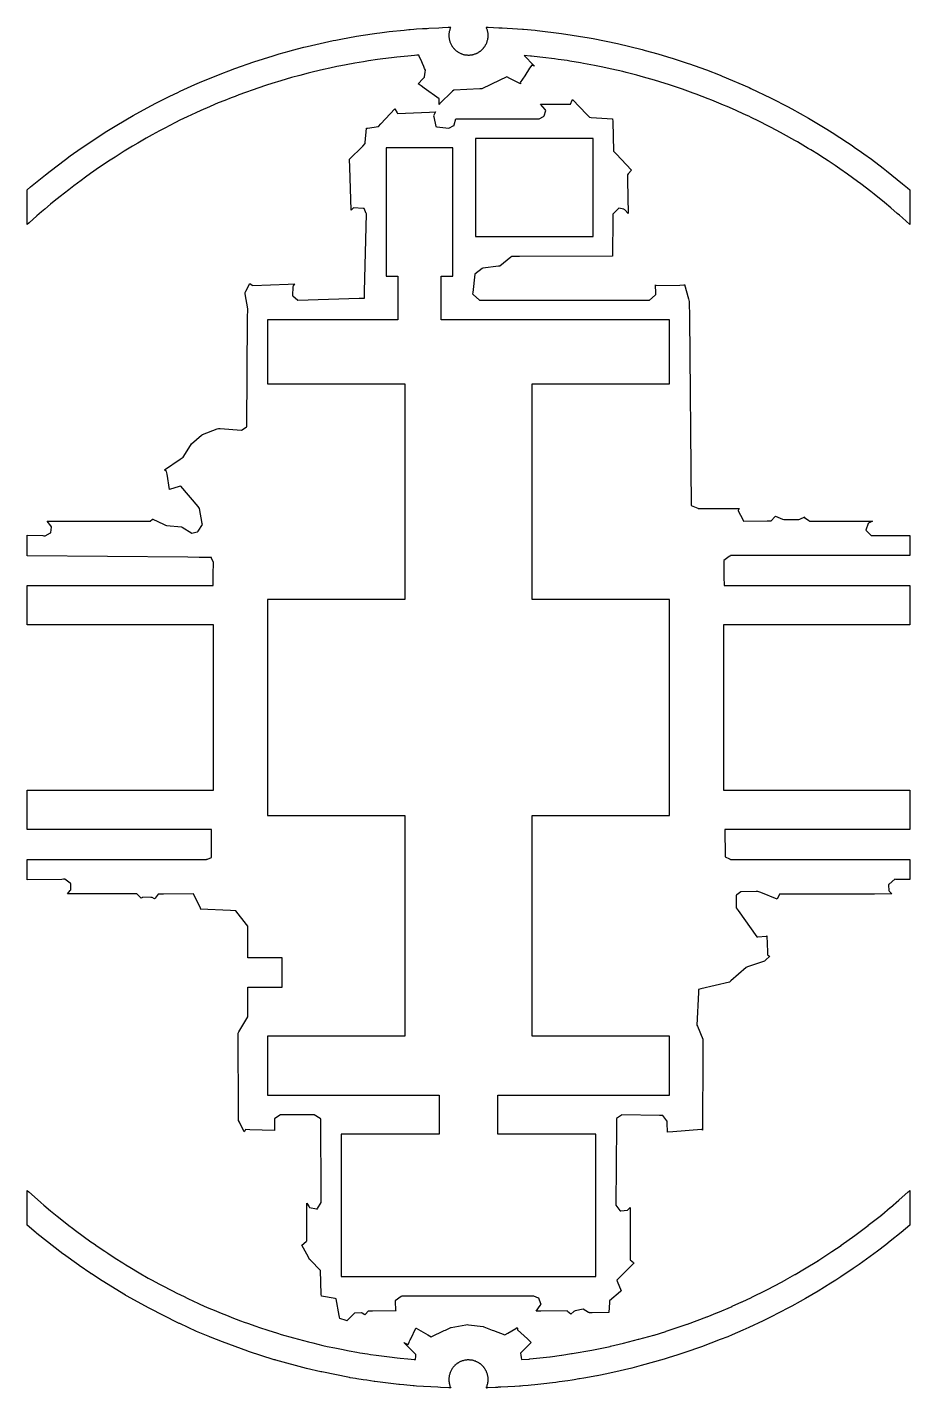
# Model space of a CAD drawing. Header units: millimetres. Extents: x -45 to 45, y -69 to 69.
import ezdxf

# ---------------------------------------------------------------- set-up
doc = ezdxf.new("R2010")
doc.units = ezdxf.units.MM
doc.layers.add('upper', color=7, linetype='Continuous')

msp = doc.modelspace()

# ---------------------------------------------------------------- linework, layer by layer
at = {"layer": 'upper'}
for points in [[(-44.66, 53.07), (-43.14, 54.3), (-42.67, 54.68), (-41.11, 55.85), (-40.63, 56.22), (-39.49, 57.01), (-39.14, 57.26), (-37.04, 58.63), (-36.38, 59.05), (-35.86, 59.36), (-34.18, 60.35), (-32.38, 61.33), (-31.82, 61.63), (-30.79, 62.15), (-30.47, 62.31), (-29.65, 62.7), (-29.39, 62.82), (-27.9, 63.5), (-27.43, 63.71), (-25.15, 64.63), (-24.43, 64.91), (-23.83, 65.13), (-21.89, 65.82), (-19.93, 66.43), (-19.32, 66.62), (-18.28, 66.91), (-17.96, 67), (-16.8, 67.29), (-16.44, 67.38), (-15.12, 67.69), (-14.7, 67.78), (-13.81, 67.97), (-13.53, 68.03), (-13.03, 68.12), (-11.42, 68.42), (-9.84, 68.65), (-9.35, 68.73), (-9.05, 68.77), (-8.1, 68.89), (-6.56, 69.04), (-6.08, 69.09), (-5.96, 69.1), (-5.56, 69.14), (-5.3, 69.16), (-4.68, 69.2), (-4.31, 69.22), (-4.22, 69.22), (-4.06, 69.23), (-3.01, 69.28), (-2.64, 69.3), (-2.08, 69.33), (-1.97, 69.33), (-1.81, 69.34), (-1.83, 69.31), (-1.83, 69.31), (-1.86, 69.23), (-1.86, 69.22), (-1.9, 69.14), (-1.9, 69.14), (-1.92, 69.05), (-1.92, 69.04), (-1.95, 68.97), (-1.95, 68.96), (-1.96, 68.9), (-1.97, 68.84), (-1.97, 68.84), (-1.98, 68.78), (-1.98, 68.77), (-1.99, 68.71), (-1.99, 68.65), (-1.99, 68.64), (-2, 68.58), (-2, 68.58), (-2, 68.51), (-2, 68.45), (-2, 68.45), (-2, 68.38), (-2, 68.38), (-1.99, 68.31), (-1.98, 68.25), (-1.98, 68.24), (-1.97, 68.18), (-1.97, 68.17), (-1.96, 68.11), (-1.95, 68.05), (-1.95, 68.04), (-1.93, 67.98), (-1.93, 67.97), (-1.91, 67.91), (-1.89, 67.85), (-1.89, 67.84), (-1.87, 67.78), (-1.86, 67.77), (-1.84, 67.71), (-1.83, 67.7), (-1.81, 67.64), (-1.78, 67.59), (-1.77, 67.57), (-1.74, 67.52), (-1.73, 67.5), (-1.7, 67.45), (-1.67, 67.4), (-1.66, 67.38), (-1.62, 67.33), (-1.61, 67.32), (-1.58, 67.27), (-1.57, 67.26), (-1.52, 67.21), (-1.51, 67.19), (-1.47, 67.15), (-1.43, 67.1), (-1.42, 67.09), (-1.37, 67.04), (-1.36, 67.03), (-1.31, 66.99), (-1.3, 66.98), (-1.25, 66.94), (-1.19, 66.9), (-1.18, 66.89), (-1.13, 66.85), (-1.11, 66.84), (-1.06, 66.8), (-1.04, 66.79), (-0.99, 66.76), (-0.97, 66.75), (-0.91, 66.72), (-0.85, 66.69), (-0.84, 66.68), (-0.78, 66.66), (-0.76, 66.65), (-0.7, 66.63), (-0.68, 66.62), (-0.62, 66.6), (-0.6, 66.59), (-0.54, 66.57), (-0.48, 66.56), (-0.46, 66.55), (-0.4, 66.54), (-0.38, 66.54), (-0.31, 66.52), (-0.29, 66.52), (-0.23, 66.51), (-0.21, 66.51), (-0.15, 66.51), (-0.08, 66.5), (-0.06, 66.5), (0, 66.5), (0.02, 66.5), (0.09, 66.5), (0.11, 66.5), (0.17, 66.51), (0.19, 66.51), (0.26, 66.52), (0.28, 66.52), (0.34, 66.53), (0.4, 66.54), (0.42, 66.55), (0.49, 66.56), (0.5, 66.56), (0.57, 66.58), (0.59, 66.59), (0.65, 66.61), (0.67, 66.61), (0.73, 66.64), (0.79, 66.66), (0.8, 66.67), (0.86, 66.7), (0.88, 66.7), (0.94, 66.73), (0.95, 66.74), (1.01, 66.77), (1.03, 66.78), (1.08, 66.82), (1.13, 66.85), (1.15, 66.86), (1.2, 66.9), (1.22, 66.91), (1.27, 66.95), (1.28, 66.96), (1.33, 67.01), (1.35, 67.02), (1.4, 67.08), (1.42, 67.09), (1.47, 67.15), (1.48, 67.16), (1.53, 67.22), (1.54, 67.23), (1.59, 67.29), (1.64, 67.36), (1.65, 67.37), (1.69, 67.43), (1.7, 67.45), (1.74, 67.51), (1.75, 67.53), (1.78, 67.59), (1.79, 67.61), (1.82, 67.68), (1.83, 67.69), (1.86, 67.76), (1.86, 67.77), (1.89, 67.85), (1.89, 67.86), (1.92, 67.93), (1.92, 67.94), (1.94, 68.02), (1.94, 68.03), (1.96, 68.1), (1.97, 68.18), (1.98, 68.19), (1.99, 68.29), (1.99, 68.3), (2, 68.39), (2, 68.4), (2, 68.49), (2, 68.5), (2, 68.56), (2, 68.57), (2, 68.63), (2, 68.64), (1.99, 68.71), (1.99, 68.72), (1.98, 68.79), (1.97, 68.87), (1.96, 68.87), (1.95, 68.95), (1.95, 68.95), (1.93, 69.03), (1.93, 69.03), (1.91, 69.1), (1.91, 69.11), (1.88, 69.18), (1.85, 69.25), (1.85, 69.25), (1.82, 69.32), (1.82, 69.32), (1.81, 69.34), (1.87, 69.34), (1.96, 69.34), (2.02, 69.33), (3.09, 69.29), (3.44, 69.28), (4.99, 69.18), (5.52, 69.14), (5.62, 69.13), (6.81, 69.03), (7, 69), (9.5, 68.71), (12.29, 68.26), (12.51, 68.23), (12.71, 68.19), (15.2, 67.68), (17.72, 67.06), (17.92, 67.01), (18.02, 66.98), (19.32, 66.62), (19.41, 66.59), (20.62, 66.23), (20.76, 66.18), (22.41, 65.64), (22.54, 65.6), (24.16, 65.02), (24.27, 64.98), (25.65, 64.45), (25.87, 64.35), (28.63, 63.18), (28.79, 63.1), (30.8, 62.15), (30.93, 62.08), (32.54, 61.26), (32.98, 61.02), (34.68, 60.07), (36.54, 58.94), (37.1, 58.6), (38.65, 57.58), (39.12, 57.28), (39.34, 57.12), (40.07, 56.61), (40.31, 56.44), (41.09, 55.88), (42.28, 54.98), (42.64, 54.7), (44.27, 53.38), (44.76, 52.98), (45, 52.78), (45, 49.22), (44.24, 49.91), (43.94, 50.17), (43.72, 50.36), (43.05, 50.94), (42.42, 51.47), (42.2, 51.64), (41.56, 52.16), (41.35, 52.33), (41.02, 52.58), (40.01, 53.36), (39.67, 53.61), (38.65, 54.36), (37.88, 54.89), (37.63, 55.06), (37.39, 55.23), (36.66, 55.72), (35.92, 56.19), (35.68, 56.35), (34.91, 56.83), (34.65, 56.99), (33.54, 57.65), (33.35, 57.76), (33.29, 57.79), (32.11, 58.45), (31.82, 58.61), (30.87, 59.12), (30.58, 59.26), (29.62, 59.75), (28.81, 60.14), (28.57, 60.26), (28.32, 60.38), (27.5, 60.76), (27.24, 60.87), (26.37, 61.26), (26.01, 61.41), (24.81, 61.91), (24.44, 62.05), (23.23, 62.51), (22.91, 62.63), (21.83, 63.02), (21.5, 63.13), (20.41, 63.49), (20.07, 63.6), (18.97, 63.94), (17.86, 64.25), (17.52, 64.35), (17.18, 64.44), (16.07, 64.73), (15.73, 64.81), (14.61, 65.07), (13.52, 65.3), (13.18, 65.38), (12.85, 65.44), (11.74, 65.65), (11.41, 65.71), (10.33, 65.89), (10.05, 65.93), (9.13, 66.06), (8.77, 66.11), (7.57, 66.26), (6.68, 66.35), (6.41, 66.38), (6.31, 66.39), (5.66, 66.45), (5.97, 66.14), (6.36, 65.74), (6.74, 65.36), (6.47, 65.47), (6.46, 65.48), (6.23, 65.15), (6.02, 64.83), (5.95, 64.73), (5.73, 64.4), (5.27, 63.72), (5.29, 63.6), (5.29, 63.56), (4.22, 64.11), (3.9, 64.27), (2.34, 63.53), (2.2, 63.46), (1.42, 63.09), (1.36, 63.06), (1.14, 63.05), (-1.5, 62.92), (-1.62, 62.81), (-2.95, 61.52), (-2.95, 61.51), (-2.98, 61.45), (-2.98, 61.94), (-2.99, 62.03), (-4.51, 63.12), (-4.84, 63.36), (-5.13, 63.57), (-4.64, 64.09), (-4.5, 64.25), (-4.45, 64.54), (-4.42, 64.73), (-4.42, 64.75), (-4.39, 64.95), (-4.48, 65.14), (-4.56, 65.33), (-4.7, 65.65), (-4.84, 65.97), (-4.98, 66.29), (-5.07, 66.5), (-5.26, 66.48), (-5.49, 66.46), (-6.17, 66.4), (-7.3, 66.29), (-7.84, 66.22), (-8.75, 66.11), (-9.29, 66.04), (-10.19, 65.91), (-10.72, 65.82), (-11.6, 65.68), (-12.47, 65.51), (-13.01, 65.41), (-13.43, 65.32), (-14.14, 65.18), (-14.77, 65.03), (-15.81, 64.79), (-16.34, 64.66), (-17.2, 64.43), (-18.06, 64.2), (-18.58, 64.05), (-19.13, 63.88), (-20.04, 63.61), (-20.59, 63.43), (-21.49, 63.13), (-21.96, 62.97), (-22.74, 62.7), (-23.41, 62.45), (-23.81, 62.29), (-24.21, 62.14), (-24.86, 61.88), (-25.51, 61.62), (-25.9, 61.46), (-26.42, 61.23), (-27.3, 60.85), (-27.82, 60.61), (-28.69, 60.21), (-29.42, 59.85), (-29.87, 59.63), (-30.51, 59.3), (-30.89, 59.1), (-31.51, 58.77), (-31.89, 58.57), (-32.26, 58.37), (-32.87, 58.03), (-33.73, 57.52), (-34.26, 57.22), (-35.11, 56.69), (-35.63, 56.37), (-36.04, 56.11), (-36.71, 55.68), (-37.06, 55.44), (-37.63, 55.06), (-38.53, 54.43), (-39.07, 54.05), (-39.51, 53.72), (-40.25, 53.18), (-40.77, 52.77), (-41.63, 52.1), (-42.25, 51.6), (-42.62, 51.29), (-43.2, 50.81), (-43.55, 50.51), (-44.01, 50.1), (-44.79, 49.41), (-45, 49.22), (-45, 52.77), (-44.66, 53.07)], [(26.73, -15.49), (27.86, -15.49), (28.98, -15.49), (45, -15.5), (45, -17.54), (43.67, -17.52), (43.57, -17.52), (43.46, -17.51), (42.88, -18), (42.82, -18.05), (42.82, -18.1), (42.85, -18.66), (42.9, -18.72), (43.16, -19), (41.41, -19.01), (31.71, -19.03), (31.52, -19.47), (31.49, -19.55), (29.82, -18.87), (29.52, -18.75), (29.35, -18.75), (27.77, -18.78), (27.35, -19.09), (27.31, -19.13), (27.29, -20.28), (27.29, -20.41), (27.49, -20.7), (29.39, -23.39), (29.49, -23.38), (30.37, -23.32), (30.38, -23.31), (30.43, -23.28), (30.48, -24.91), (30.49, -25.21), (30.69, -25.34), (30.72, -25.36), (30.28, -25.77), (30.19, -25.84), (28.46, -26.45), (28.32, -26.51), (26.76, -27.86), (26.62, -27.98), (23.7, -28.69), (23.45, -28.75), (23.44, -29.04), (23.3, -32.37), (23.35, -32.48), (23.89, -33.8), (23.88, -35.21), (23.85, -43.08), (23.76, -43.01), (23.75, -43), (20.82, -43.25), (20.29, -43.29), (20.27, -42.35), (20.26, -42.17), (20.23, -42.13), (19.81, -41.59), (19.48, -41.58), (15.65, -41.51), (15.61, -41.54), (15.09, -41.89), (15.08, -42.58), (15.01, -50.71), (15.42, -51.26), (15.45, -51.3), (15.52, -51.3), (16.23, -51.23), (16.27, -51.18), (16.5, -50.96), (16.5, -51.77), (16.5, -56.31), (16.81, -56.58), (16.86, -56.63), (15.39, -58.11), (15.12, -58.38), (15.16, -58.46), (15.58, -59.46), (15.49, -59.54), (14.37, -60.48), (14.37, -60.65), (14.32, -61.65), (12.61, -61.7), (12.3, -61.71), (12.3, -61.68), (12.29, -61.67), (12.25, -61.65), (11.69, -61.33), (10.87, -61.51), (10.8, -61.52), (10.74, -61.57), (10.43, -61.84), (10.11, -61.55), (10.05, -61.5), (7.38, -61.52), (6.9, -61.52), (7.32, -60.94), (7.4, -60.83), (7.38, -60.79), (7.17, -60.22), (7.13, -60.21), (6.65, -60.01), (5.6, -60.01), (-6.8, -60.01), (-6.85, -60.05), (-7.49, -60.49), (-7.48, -60.56), (-7.44, -61.43), (-7.43, -61.44), (-7.36, -61.51), (-9.79, -61.52), (-10.22, -61.53), (-10.5, -61.84), (-10.56, -61.9), (-10.85, -61.72), (-10.9, -61.69), (-10.96, -61.69), (-11.63, -61.72), (-12.17, -62.27), (-12.23, -62.33), (-12.4, -62.5), (-12.49, -62.47), (-13.13, -62.29), (-13.16, -62.13), (-13.19, -61.98), (-13.49, -60.27), (-13.6, -60.25), (-15, -60), (-15.01, -59.79), (-15.1, -57.37), (-16.12, -56.34), (-16.2, -56.25), (-16.32, -56.03), (-16.98, -54.79), (-16.57, -54.42), (-16.5, -54.36), (-16.5, -51.1), (-16.5, -50.51), (-16.25, -50.9), (-16.21, -50.97), (-15.49, -51.11), (-15.43, -51.12), (-15.4, -51.07), (-15.01, -50.47), (-15.01, -49.81), (-15.07, -41.93), (-15.12, -41.9), (-15.73, -41.51), (-16, -41.51), (-19.2, -41.52), (-19.24, -41.55), (-19.77, -41.93), (-19.77, -42.11), (-19.77, -43.1), (-22.3, -43.04), (-22.75, -43.03), (-22.85, -43.21), (-22.87, -43.24), (-23.36, -42.28), (-23.45, -42.1), (-23.45, -41.41), (-23.5, -33.2), (-23.42, -33.07), (-22.51, -31.52), (-22.51, -30.72), (-22.51, -28.5), (-21.89, -28.5), (-19.47, -28.5), (-19, -28.5), (-19, -27.57), (-19, -25.5), (-19.47, -25.5), (-21.89, -25.5), (-22.51, -25.5), (-22.51, -23.14), (-22.51, -22.29), (-22.63, -22.13), (-23.71, -20.72), (-24.26, -20.69), (-27.37, -20.57), (-27.31, -20.49), (-27.29, -20.48), (-27.93, -19.23), (-28.04, -19), (-31.1, -19.02), (-31.64, -19.03), (-31.96, -19.42), (-32.02, -19.49), (-32.27, -19.38), (-32.32, -19.37), (-32.39, -19.36), (-33.21, -19.34), (-33.24, -19.36), (-33.39, -19.44), (-33.76, -19.07), (-33.83, -19), (-39.82, -19), (-40.9, -19), (-40.61, -18.66), (-40.56, -18.6), (-40.55, -18.55), (-40.55, -17.96), (-40.59, -17.92), (-40.61, -17.92), (-41.15, -17.51), (-41.31, -17.51), (-41.46, -17.52), (-45, -17.55), (-45, -15.5), (-28.98, -15.49), (-26.73, -15.49), (-26.71, -15.48), (-26.68, -15.47), (-26.65, -15.46), (-26.63, -15.45), (-26.21, -15.28), (-26.21, -15.16), (-26.21, -14.97), (-26.2, -14.66), (-26.2, -14.07), (-26.19, -12.73), (-26.19, -12.45), (-30.28, -12.45), (-45, -12.44), (-45, -8.43), (-39.39, -8.43), (-26, -8.43), (-26, -8.1), (-26, -8.1), (-26, -8.09), (-26, -8.09), (-26, -7.41), (-26, -7.41), (-26, -7.4), (-26, -6.79), (-26, -6.78), (-26, -6.76), (-26, -6.75), (-26, -6.74), (-26, -6.73), (-26, -6.72), (-26, -6.71), (-26, -6.7), (-26, -6.69), (-26, -6.68), (-26, -6.67), (-26, -6.66), (-26, -6.66), (-26, -6.65), (-26, -5.39), (-26, 6.56), (-26, 6.57), (-26, 6.58), (-26, 6.58), (-26, 6.59), (-26, 6.6), (-26, 6.61), (-26, 6.62), (-26, 6.63), (-26, 6.64), (-26, 6.65), (-26, 6.66), (-26, 6.67), (-26, 6.68), (-26, 6.69), (-26, 7.35), (-26, 7.35), (-26, 7.36), (-26, 7.37), (-26, 8.09), (-26, 8.09), (-26, 8.09), (-26, 8.43), (-39.57, 8.43), (-45, 8.43), (-45, 12.44), (-34.77, 12.44), (-26.03, 12.44), (-26.02, 13.04), (-26.02, 13.95), (-26.01, 14.38), (-26.01, 14.62), (-26.01, 14.77), (-26.17, 15.16), (-26.19, 15.2), (-26.2, 15.23), (-26.21, 15.27), (-26.22, 15.29), (-27.45, 15.3), (-28.62, 15.31), (-45, 15.45), (-45, 17.55), (-43.41, 17.52), (-43.3, 17.51), (-43.18, 17.51), (-42.64, 17.8), (-42.62, 17.82), (-42.6, 17.82), (-42.59, 17.83), (-42.58, 17.83), (-42.52, 18.38), (-42.51, 18.43), (-42.58, 18.52), (-42.97, 19), (-34.06, 19), (-32.45, 19), (-32.23, 19.18), (-32.19, 19.21), (-31.11, 18.67), (-30.91, 18.57), (-30.79, 18.56), (-29.27, 18.43), (-29.19, 18.38), (-28.22, 17.78), (-27.67, 17.9), (-27.62, 17.91), (-27.58, 17.97), (-27.14, 18.64), (-27.16, 18.77), (-27.43, 20.3), (-27.58, 20.48), (-29.33, 22.56), (-29.51, 22.51), (-30.49, 22.22), (-30.73, 23.77), (-30.78, 24.05), (-30.96, 24.2), (-31, 24.22), (-29.39, 25.31), (-29.1, 25.5), (-29.03, 25.61), (-28.23, 26.86), (-27.22, 27.75), (-27.13, 27.83), (-25.63, 28.4), (-25.5, 28.45), (-25.32, 28.43), (-23.16, 28.28), (-22.66, 28.57), (-22.62, 28.6), (-22.52, 39.69), (-22.51, 40.63), (-22.77, 42.17), (-22.79, 42.3), (-22.72, 42.44), (-22.31, 43.23), (-22.05, 43.04), (-22, 43), (-18.39, 43.16), (-17.73, 43.19), (-17.87, 42.99), (-17.89, 42.95), (-17.9, 42.88), (-17.94, 41.99), (-17.9, 41.96), (-17.4, 41.52), (-11.14, 41.71), (-10.61, 41.72), (-10.59, 42.4), (-10.41, 50.32), (-10.43, 50.36), (-10.65, 50.86), (-10.73, 50.87), (-11.72, 50.92), (-11.76, 50.88), (-11.97, 50.68), (-12.09, 55.07), (-12.12, 55.87), (-12.16, 55.87), (-12.17, 55.87), (-10.79, 57.23), (-10.54, 57.47), (-10.53, 57.6), (-10.4, 59.05), (-10.3, 59.06), (-9.18, 59.23), (-8.93, 59.5), (-7.51, 61.02), (-7.29, 60.62), (-7.25, 60.55), (-3.96, 60.69), (-3.36, 60.71), (-3.54, 60.37), (-3.57, 60.31), (-3.55, 60.22), (-3.33, 59.21), (-3.22, 59.2), (-2.02, 59.06), (-1.51, 59.31), (-1.46, 59.33), (-1.45, 59.38), (-1.3, 60), (-0.63, 60), (7.21, 60.01), (7.66, 60.24), (7.69, 60.26), (7.71, 60.31), (7.89, 60.86), (7.81, 60.96), (7.33, 61.51), (9.94, 61.5), (10.41, 61.5), (10.58, 61.9), (10.61, 61.97), (12.07, 60.44), (12.33, 60.17), (12.52, 60.15), (14.7, 60), (14.71, 59.74), (14.77, 56.72), (15.05, 56.43), (16.63, 54.78), (16.27, 54.38), (16.2, 54.31), (16.21, 53.71), (16.27, 50.34), (15.94, 50.71), (15.88, 50.77), (15.84, 50.78), (15.34, 50.91), (15.29, 50.87), (14.72, 50.3), (14.71, 49.96), (14.7, 46), (5.21, 45.97), (4.4, 45.96), (4.31, 45.89), (3.2, 44.99), (3.07, 44.98), (1.46, 44.79), (1.4, 44.74), (0.63, 44.17), (0.43, 42.31), (0.41, 42.15), (0.47, 42.1), (1.12, 41.51), (2.48, 41.51), (18.46, 41.51), (19.05, 42.04), (19.1, 42.09), (19.09, 42.24), (19.08, 43.07), (19.1, 43.01), (19.11, 43), (21.56, 43.06), (22, 43.07), (22.02, 43.12), (22.02, 43.13), (22.44, 41.65), (22.51, 41.38), (22.53, 39.76), (22.71, 20.6), (23.38, 20.32), (23.43, 20.3), (24.07, 20.3), (27.61, 20.29), (27.51, 20.08), (27.49, 20.04), (27.96, 19.16), (28.04, 19), (30.44, 19.01), (30.87, 19.01), (31.24, 19.42), (31.3, 19.49), (32.03, 19.2), (32.16, 19.15), (32.28, 19.15), (33.69, 19.15), (33.78, 19.19), (34.28, 19.44), (34.27, 19.39), (34.27, 19.38), (34.69, 19.06), (34.77, 19), (40.2, 19), (41.18, 19), (40.85, 18.82), (40.8, 18.79), (40.77, 18.74), (40.5, 18.08), (40.55, 18.03), (41.06, 17.52), (41.22, 17.52), (41.37, 17.52), (45, 17.53), (45, 15.5), (28.98, 15.49), (26.73, 15.49), (26.7, 15.47), (26.66, 15.44), (26.62, 15.41), (26.58, 15.38), (26.05, 15), (26.05, 14.86), (26.05, 14.63), (26.05, 14.21), (26.05, 13.32), (26.06, 12.44), (40.53, 12.44), (45, 12.44), (45, 8.43), (39.57, 8.43), (26, 8.43), (26, 8.11), (26, 8.1), (26, 8.1), (26, 8.1), (26, 7.42), (26, 7.41), (26, 7.4), (26, 6.79), (26, 6.78), (26, 6.76), (26, 6.75), (26, 6.74), (26, 6.73), (26, 6.72), (26, 6.71), (26, 6.7), (26, 6.69), (26, 6.68), (26, 6.67), (26, 6.66), (26, 6.66), (26, 6.65), (26, 5.39), (26, -6.56), (26, -6.57), (26, -6.58), (26, -6.58), (26, -6.59), (26, -6.6), (26, -6.61), (26, -6.62), (26, -6.63), (26, -6.64), (26, -6.65), (26, -6.66), (26, -6.67), (26, -6.68), (26, -6.69), (26, -7.34), (26, -7.35), (26, -7.36), (26, -7.37), (26, -8.08), (26, -8.08), (26, -8.08), (26, -8.43), (39.39, -8.43), (45, -8.43), (45, -12.44), (40.85, -12.44), (26.15, -12.44), (26.15, -13.27), (26.16, -14.26), (26.16, -14.73), (26.16, -14.99), (26.16, -15.13), (26.16, -15.22), (26.61, -15.43), (26.65, -15.45), (26.68, -15.46), (26.71, -15.48), (26.73, -15.49)], [(-2.13, 57.05), (-8.4, 57.05), (-8.4, 44.97), (-8.4, 43.95), (-8.3, 43.95), (-7.2, 43.95), (-7.2, 39.87), (-7.2, 39.5), (-19.38, 39.5), (-20.5, 39.5), (-20.5, 37.48), (-20.5, 33), (-16.78, 33), (-7.12, 33), (-6.5, 33), (-6.5, 31.28), (-6.5, 11), (-7.12, 11), (-16.78, 11), (-20.5, 11), (-20.5, 10.2), (-20.5, 10.17), (-20.5, 10.14), (-20.5, 10.11), (-20.5, 10.08), (-20.5, 10.05), (-20.5, 10.03), (-20.5, 10), (-20.5, 9.98), (-20.5, 9.96), (-20.5, 9.94), (-20.5, 9.93), (-20.5, 7.76), (-20.5, 7.68), (-20.5, 7.6), (-20.5, -9.85), (-20.5, -9.87), (-20.5, -9.88), (-20.5, -9.9), (-20.5, -9.92), (-20.5, -9.95), (-20.5, -9.98), (-20.5, -10.01), (-20.5, -10.04), (-20.5, -10.07), (-20.5, -10.11), (-20.5, -10.15), (-20.5, -10.18), (-20.5, -10.22), (-20.5, -10.26), (-20.5, -10.3), (-20.5, -11), (-16.78, -11), (-7.12, -11), (-6.5, -11), (-6.5, -12.76), (-6.5, -33.5), (-7.12, -33.5), (-16.78, -33.5), (-20.5, -33.5), (-20.5, -37.64), (-20.5, -39.5), (-5.5, -39.5), (-3, -39.5), (-3, -40.07), (-3, -43.5), (-4.43, -43.5), (-13, -43.5), (-13, -56.87), (-13, -58), (10.97, -58), (13, -58), (13, -56.87), (13, -43.5), (4.43, -43.5), (3, -43.5), (3, -40.07), (3, -39.5), (5.5, -39.5), (20.5, -39.5), (20.5, -37.64), (20.5, -33.5), (16.78, -33.5), (7.12, -33.5), (6.5, -33.5), (6.5, -12.76), (6.5, -11), (7.12, -11), (16.78, -11), (20.5, -11), (20.5, -10.2), (20.5, -10.17), (20.5, -10.14), (20.5, -10.11), (20.5, -10.08), (20.5, -10.05), (20.5, -10.03), (20.5, -10), (20.5, -9.98), (20.5, -9.96), (20.5, -9.94), (20.5, -9.93), (20.5, -7.76), (20.5, -7.68), (20.5, -7.6), (20.5, 9.85), (20.5, 9.87), (20.5, 9.88), (20.5, 9.9), (20.5, 9.92), (20.5, 9.95), (20.5, 9.98), (20.5, 10.01), (20.5, 10.04), (20.5, 10.07), (20.5, 10.11), (20.5, 10.15), (20.5, 10.18), (20.5, 10.22), (20.5, 10.26), (20.5, 10.3), (20.5, 11), (16.78, 11), (7.12, 11), (6.5, 11), (6.5, 31.28), (6.5, 33), (7.12, 33), (16.78, 33), (20.5, 33), (20.5, 37.48), (20.5, 39.5), (18.54, 39.5), (-2.8, 39.5), (-2.8, 39.87), (-2.8, 43.95), (-1.7, 43.95), (-1.6, 43.95), (-1.6, 44.97), (-1.6, 57.05), (-2.13, 57.05)], [(12.7, 48), (12.7, 48.19), (12.7, 56.91), (12.7, 57.81), (12.7, 58), (11.16, 58), (0.7, 58), (0.7, 57.81), (0.7, 56.91), (0.7, 48.19), (0.7, 48), (11.16, 48), (12.7, 48)], [(44.55, -53.15), (44.11, -53.52), (43.01, -54.41), (42.56, -54.77), (41.69, -55.43), (41.34, -55.69), (39.85, -56.76), (39.24, -57.19), (37.98, -58.03), (37.47, -58.37), (36.94, -58.69), (35.66, -59.49), (34.35, -60.25), (33.82, -60.56), (32.98, -61.01), (32.64, -61.2), (30.79, -62.14), (30.04, -62.52), (28.57, -63.19), (27.98, -63.47), (26.88, -63.94), (26.43, -64.13), (25.66, -64.43), (23.77, -65.16), (22.05, -65.75), (21.36, -65.99), (20.36, -66.3), (19.96, -66.43), (17.6, -67.07), (16.64, -67.33), (14.71, -67.77), (13.93, -67.95), (13.45, -68.04), (13.12, -68.11), (13.1, -68.11), (11.76, -68.35), (11.33, -68.43), (11.24, -68.44), (10.79, -68.52), (10.56, -68.55), (10.12, -68.62), (9.26, -68.74), (8.9, -68.79), (8.55, -68.83), (7.68, -68.93), (6.77, -69.03), (6.4, -69.06), (6.08, -69.09), (5.53, -69.14), (5.29, -69.16), (5.2, -69.17), (4.72, -69.2), (3.29, -69.28), (3.04, -69.29), (2.95, -69.3), (2.74, -69.31), (1.96, -69.33), (1.85, -69.34), (1.81, -69.34), (1.82, -69.33), (1.82, -69.33), (1.85, -69.25), (1.86, -69.25), (1.89, -69.16), (1.89, -69.16), (1.92, -69.07), (1.92, -69.07), (1.94, -68.98), (1.94, -68.98), (1.96, -68.89), (1.96, -68.88), (1.98, -68.79), (1.98, -68.79), (1.99, -68.7), (1.99, -68.69), (2, -68.6), (2, -68.59), (2, -68.5), (2, -68.46), (2, -68.45), (2, -68.41), (1.99, -68.35), (1.99, -68.34), (1.99, -68.27), (1.99, -68.26), (1.98, -68.19), (1.96, -68.13), (1.96, -68.12), (1.95, -68.05), (1.95, -68.04), (1.93, -67.97), (1.93, -67.96), (1.91, -67.9), (1.9, -67.89), (1.88, -67.82), (1.86, -67.76), (1.85, -67.74), (1.83, -67.68), (1.82, -67.67), (1.79, -67.61), (1.78, -67.59), (1.75, -67.53), (1.74, -67.52), (1.71, -67.46), (1.67, -67.4), (1.66, -67.39), (1.62, -67.33), (1.61, -67.32), (1.57, -67.26), (1.56, -67.25), (1.52, -67.2), (1.51, -67.18), (1.46, -67.13), (1.45, -67.12), (1.4, -67.07), (1.35, -67.02), (1.33, -67.01), (1.28, -66.96), (1.27, -66.95), (1.21, -66.91), (1.2, -66.9), (1.14, -66.86), (1.12, -66.85), (1.07, -66.81), (1.05, -66.8), (0.99, -66.76), (0.97, -66.75), (0.91, -66.72), (0.85, -66.69), (0.83, -66.68), (0.76, -66.65), (0.75, -66.64), (0.68, -66.62), (0.66, -66.61), (0.59, -66.59), (0.58, -66.58), (0.51, -66.57), (0.49, -66.56), (0.42, -66.54), (0.4, -66.54), (0.33, -66.53), (0.31, -66.52), (0.24, -66.51), (0.22, -66.51), (0.15, -66.51), (0.08, -66.5), (0.06, -66.5), (-0.01, -66.5), (-0.03, -66.5), (-0.1, -66.5), (-0.12, -66.5), (-0.19, -66.51), (-0.21, -66.51), (-0.28, -66.52), (-0.3, -66.52), (-0.37, -66.54), (-0.39, -66.54), (-0.46, -66.55), (-0.48, -66.56), (-0.55, -66.58), (-0.57, -66.58), (-0.64, -66.6), (-0.7, -66.63), (-0.72, -66.63), (-0.79, -66.66), (-0.8, -66.67), (-0.87, -66.7), (-0.89, -66.71), (-0.95, -66.74), (-0.97, -66.75), (-1.03, -66.78), (-1.04, -66.79), (-1.1, -66.83), (-1.12, -66.84), (-1.18, -66.88), (-1.19, -66.89), (-1.25, -66.94), (-1.3, -66.98), (-1.31, -66.99), (-1.37, -67.04), (-1.38, -67.05), (-1.43, -67.1), (-1.44, -67.11), (-1.49, -67.17), (-1.5, -67.18), (-1.55, -67.23), (-1.56, -67.24), (-1.6, -67.3), (-1.61, -67.31), (-1.65, -67.37), (-1.69, -67.43), (-1.7, -67.44), (-1.73, -67.5), (-1.74, -67.51), (-1.77, -67.57), (-1.78, -67.59), (-1.81, -67.65), (-1.81, -67.66), (-1.84, -67.72), (-1.87, -67.79), (-1.87, -67.8), (-1.9, -67.86), (-1.9, -67.87), (-1.92, -67.94), (-1.92, -67.95), (-1.94, -68.02), (-1.96, -68.08), (-1.96, -68.09), (-1.97, -68.16), (-1.97, -68.17), (-1.98, -68.24), (-1.98, -68.25), (-1.99, -68.31), (-2, -68.38), (-2, -68.39), (-2, -68.46), (-2, -68.47), (-2, -68.53), (-2, -68.54), (-2, -68.61), (-1.99, -68.67), (-1.99, -68.68), (-1.98, -68.75), (-1.98, -68.75), (-1.97, -68.82), (-1.97, -68.82), (-1.96, -68.89), (-1.95, -68.95), (-1.95, -68.96), (-1.93, -69.02), (-1.93, -69.03), (-1.91, -69.09), (-1.89, -69.15), (-1.89, -69.16), (-1.87, -69.22), (-1.87, -69.22), (-1.84, -69.28), (-1.81, -69.34), (-1.93, -69.34), (-1.97, -69.33), (-2.02, -69.33), (-2.86, -69.3), (-3.14, -69.29), (-5.3, -69.16), (-5.53, -69.14), (-5.64, -69.13), (-6.61, -69.04), (-7.05, -69), (-7.12, -69), (-9.55, -68.7), (-9.56, -68.7), (-9.63, -68.69), (-10.36, -68.58), (-10.75, -68.52), (-11.38, -68.42), (-11.52, -68.4), (-12.06, -68.31), (-12.14, -68.29), (-14.96, -67.73), (-15.03, -67.71), (-15.07, -67.71), (-16.53, -67.37), (-19.65, -66.52), (-19.73, -66.5), (-19.8, -66.48), (-22.43, -65.64), (-22.5, -65.61), (-25.1, -64.66), (-26.31, -64.18), (-26.34, -64.17), (-26.38, -64.15), (-27.72, -63.59), (-29.45, -62.8), (-29.49, -62.78), (-29.57, -62.74), (-32.57, -61.24), (-34.87, -59.96), (-34.93, -59.93), (-34.99, -59.89), (-37.35, -58.45), (-38.45, -57.73), (-38.48, -57.71), (-38.51, -57.69), (-39.71, -56.87), (-39.75, -56.84), (-41.3, -55.73), (-41.37, -55.67), (-44.01, -53.61), (-44.07, -53.56), (-45, -52.76), (-45, -49.22), (-44.82, -49.38), (-43.96, -50.15), (-43.6, -50.47), (-43.31, -50.71), (-42.62, -51.29), (-41.93, -51.86), (-41.64, -52.1), (-40.75, -52.79), (-40.39, -53.07), (-40.06, -53.31), (-39.3, -53.89), (-38.51, -54.45), (-38.18, -54.68), (-37.86, -54.9), (-37.09, -55.43), (-36.78, -55.63), (-36.02, -56.13), (-35.26, -56.61), (-34.94, -56.81), (-34.54, -57.04), (-33.59, -57.62), (-32.65, -58.15), (-32.26, -58.37), (-31.59, -58.73), (-31.32, -58.88), (-30.2, -59.46), (-29.74, -59.7), (-29.01, -60.05), (-28.7, -60.2), (-27.98, -60.54), (-27.68, -60.68), (-27.38, -60.81), (-26.65, -61.14), (-25.77, -61.51), (-25.4, -61.67), (-24.5, -62.02), (-24.13, -62.17), (-23.26, -62.5), (-22.89, -62.64), (-22.53, -62.77), (-21.68, -63.07), (-21.32, -63.19), (-20.46, -63.48), (-19.49, -63.78), (-19.09, -63.9), (-17.85, -64.25), (-17.34, -64.4), (-16.32, -64.66), (-15.89, -64.77), (-14.85, -65.02), (-14.41, -65.12), (-13.62, -65.28), (-13.29, -65.35), (-12.96, -65.42), (-12.17, -65.57), (-11.4, -65.71), (-11.08, -65.77), (-10.31, -65.89), (-9.99, -65.94), (-9.43, -66.02), (-8.07, -66.2), (-7.29, -66.29), (-6.96, -66.33), (-6.18, -66.4), (-5.86, -66.43), (-5.53, -66.46), (-5.39, -66.47), (-5.39, -66.39), (-5.38, -66.17), (-5.36, -65.95), (-5.4, -65.92), (-5.81, -65.51), (-6.22, -65.1), (-6.61, -64.71), (-6.19, -64.94), (-6.17, -64.96), (-6.06, -64.74), (-6, -64.6), (-5.94, -64.46), (-5.89, -64.36), (-5.38, -63.25), (-5.34, -63.27), (-4.15, -63.93), (-3.79, -64.14), (-2.47, -63.51), (-2.35, -63.45), (-1.81, -63.2), (-1.78, -63.18), (-0.27, -62.91), (-0.14, -62.89), (-0.01, -62.91), (1.48, -63.09), (1.55, -63.12), (2.43, -63.45), (2.54, -63.49), (3.72, -63.94), (4.01, -63.77), (4.81, -63.3), (4.97, -63.2), (4.98, -63.29), (4.98, -63.32), (4.98, -63.44), (6, -64.36), (6.08, -64.43), (6.39, -64.72), (6.05, -65.06), (5.7, -65.41), (5.34, -65.77), (5.31, -65.81), (5.34, -66.03), (5.36, -66.26), (5.39, -66.47), (6.2, -66.41), (6.24, -66.4), (8.3, -66.18), (8.33, -66.18), (9.5, -66.02), (9.52, -66.01), (10.51, -65.86), (10.52, -65.86), (10.56, -65.86), (12.59, -65.5), (14.44, -65.12), (14.47, -65.11), (14.49, -65.1), (15.81, -64.8), (17.34, -64.4), (17.36, -64.4), (18.89, -63.96), (18.92, -63.96), (20.12, -63.59), (20.14, -63.58), (21.27, -63.21), (21.29, -63.21), (22.31, -62.85), (22.33, -62.85), (24.31, -62.11), (24.34, -62.1), (25.4, -61.67), (25.41, -61.67), (26.88, -61.04), (26.9, -61.03), (27.88, -60.59), (27.9, -60.58), (28.87, -60.13), (28.88, -60.12), (30.34, -59.39), (30.37, -59.38), (31.33, -58.88), (31.34, -58.87), (32.3, -58.36), (32.31, -58.35), (33.29, -57.79), (33.31, -57.78), (34.25, -57.23), (34.26, -57.22), (35.68, -56.35), (35.7, -56.34), (35.72, -56.32), (37.05, -55.46), (37.99, -54.82), (38, -54.81), (39.38, -53.83), (39.4, -53.82), (40.75, -52.8), (40.77, -52.78), (42.1, -51.73), (42.12, -51.71), (42.14, -51.7), (43.01, -50.98), (43.02, -50.97), (43.88, -50.23), (44.84, -49.38), (44.86, -49.36), (45, -49.23), (45, -52.77), (44.55, -53.15)]]:
    msp.add_lwpolyline(points, close=True, dxfattribs=at)

doc.saveas('drawing.dxf')
